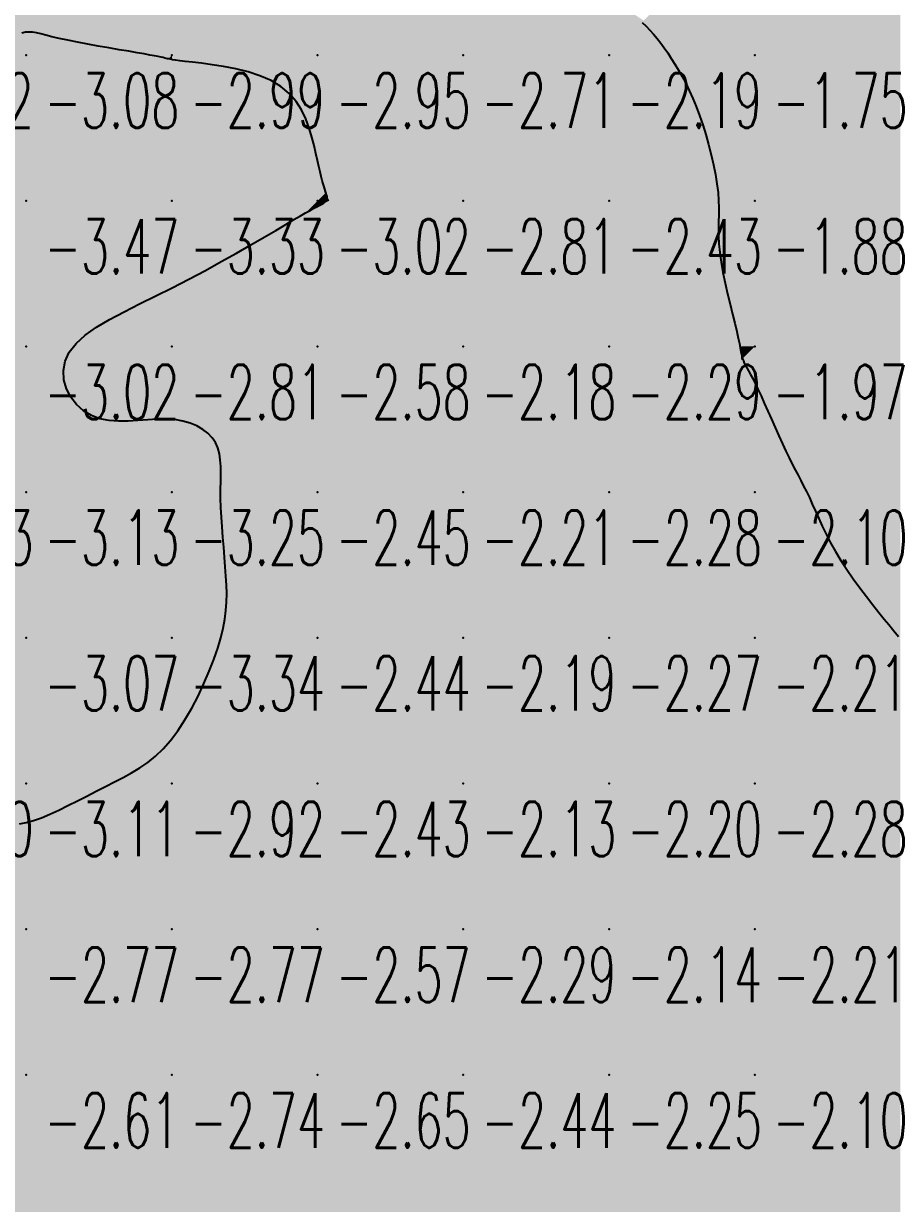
# Model space of a CAD drawing. Header units: millimetres. Extents: x 88261 to 90953, y 390274 to 392322.
# Drawn here: x 90260.1 to 90320, y 391308.4 to 391389.4 of the extents above; entities that cross this region are included whole.
import ezdxf
from ezdxf.enums import TextEntityAlignment as Align

# ---------------------------------------------------------------- set-up
doc = ezdxf.new("R2010")
doc.units = ezdxf.units.MM
doc.header["$LTSCALE"] = 25
for name, color, linetype in [('CN_03_00', 7, 'Continuous'), ('COTEAlt', 7, 'Continuous'), ('TN_COLORIAGE', 7, 'Continuous')]:
    doc.layers.add(name, color=color, linetype=linetype)
doc.styles.add('Simplex 1.0', font='Simplex.shx', dxfattribs={"width": 0.99, "height": 2.5})
doc.styles.get("Standard").update_dxf_attribs({"font": 'times.ttf'})

# ---------------------------------------------------------------- blocks, each defined once
blk = doc.blocks.new('COTE')
at = {"color": 0}
blk.add_point((0, 0), dxfattribs=at)
at = {"layer": 'COTEAlt'}
blk.add_attdef('ALT', text='', height=3.75, dxfattribs=at).set_placement((1.25, -1.25), align=Align.TOP_LEFT)

msp = doc.modelspace()

# ---------------------------------------------------------------- linework, layer by layer
at = {"layer": 'CN_03_00', "flags": 128}
for points, elevation in [([(90302.536, 391389.486), (90302.798, 391389.23), (90303.054, 391388.96), (90303.304, 391388.678), (90303.552, 391388.38), (90303.796, 391388.066), (90304.039, 391387.735), (90304.282, 391387.385), (90304.526, 391387.016), (90304.773, 391386.625), (90305.02, 391386.211), (90305.267, 391385.771), (90305.513, 391385.303), (90305.757, 391384.804), (90305.997, 391384.272), (90306.232, 391383.705), (90306.461, 391383.1), (90306.682, 391382.456), (90306.892, 391381.785), (90307.088, 391381.096), (90307.266, 391380.403), (90307.423, 391379.716), (90307.555, 391379.048), (90307.658, 391378.41), (90307.73, 391377.815), (90307.768, 391377.269), (90307.78, 391376.761), (90307.777, 391376.277), (90307.766, 391375.802), (90307.758, 391375.32), (90307.763, 391374.815), (90307.79, 391374.274), (90307.848, 391373.68), (90307.943, 391373.025), (90308.072, 391372.323), (90308.223, 391371.594), (90308.388, 391370.86), (90308.559, 391370.14), (90308.725, 391369.456), (90308.88, 391368.828), (90309.012, 391368.277), (90309.117, 391367.817), (90309.196, 391367.442), (90309.257, 391367.138), (90309.304, 391366.893), (90309.343, 391366.694), (90309.381, 391366.527), (90309.422, 391366.381), (90309.472, 391366.242), (90309.537, 391366.098), (90309.617, 391365.942), (90309.714, 391365.764), (90309.828, 391365.559), (90309.96, 391365.318), (90310.111, 391365.034), (90310.282, 391364.699), (90310.472, 391364.307), (90310.683, 391363.853), (90310.91, 391363.347), (90311.15, 391362.805), (90311.398, 391362.241), (90311.649, 391361.669), (90311.9, 391361.104), (90312.146, 391360.56), (90312.382, 391360.052), (90312.607, 391359.59), (90312.82, 391359.168), (90313.024, 391358.774), (90313.222, 391358.398), (90313.416, 391358.03), (90313.609, 391357.658), (90313.802, 391357.273), (90313.999, 391356.863), (90314.202, 391356.42), (90314.415, 391355.944), (90314.642, 391355.438), (90314.889, 391354.905), (90315.161, 391354.346), (90315.46, 391353.766), (90315.793, 391353.166), (90316.164, 391352.548), (90316.574, 391351.918), (90317.013, 391351.286), (90317.466, 391350.664), (90317.919, 391350.065), (90318.358, 391349.501), (90318.769, 391348.984), (90319.139, 391348.528), (90319.453, 391348.144), (90319.7, 391347.84), (90319.887, 391347.611), (90320.021, 391347.446), (90320.112, 391347.334)], -2), ([(90259.794, 391334.473), (90260.247, 391334.559), (90260.745, 391334.699), (90261.288, 391334.893), (90261.869, 391335.134), (90262.48, 391335.412), (90263.112, 391335.719), (90263.757, 391336.044), (90264.407, 391336.378), (90265.053, 391336.713), (90265.687, 391337.038), (90266.302, 391337.348), (90266.302, 391337.348), (90266.898, 391337.653), (90267.476, 391337.969), (90268.038, 391338.308), (90268.585, 391338.686), (90269.119, 391339.117), (90269.642, 391339.615), (90270.153, 391340.194), (90270.655, 391340.864), (90271.141, 391341.609), (90271.607, 391342.409), (90272.045, 391343.245), (90272.449, 391344.096), (90272.814, 391344.941), (90273.134, 391345.761), (90273.402, 391346.535), (90273.614, 391347.248), (90273.774, 391347.908), (90273.887, 391348.528), (90273.96, 391349.12), (90273.998, 391349.697), (90274.007, 391350.271), (90273.991, 391350.857), (90273.958, 391351.466), (90273.913, 391352.108), (90273.859, 391352.776), (90273.802, 391353.462), (90273.744, 391354.156), (90273.689, 391354.849), (90273.643, 391355.532), (90273.609, 391356.195), (90273.59, 391356.828), (90273.59, 391357.425), (90273.598, 391357.985), (90273.604, 391358.509), (90273.598, 391358.998), (90273.569, 391359.455), (90273.506, 391359.879), (90273.397, 391360.273), (90273.233, 391360.638), (90273.005, 391360.974), (90272.714, 391361.279), (90272.364, 391361.55), (90271.959, 391361.782), (90271.502, 391361.973), (90270.997, 391362.118), (90270.449, 391362.215), (90269.86, 391362.26), (90269.236, 391362.253), (90268.586, 391362.213), (90267.92, 391362.16), (90267.249, 391362.119), (90266.583, 391362.109), (90265.933, 391362.153), (90265.308, 391362.273), (90264.72, 391362.491), (90264.18, 391362.822), (90263.703, 391363.253), (90263.31, 391363.765), (90263.016, 391364.338), (90262.84, 391364.954), (90262.8, 391365.592), (90262.914, 391366.233), (90263.199, 391366.858), (90263.666, 391367.452), (90264.3, 391368.018), (90265.075, 391368.564), (90265.97, 391369.098), (90266.961, 391369.627), (90268.024, 391370.161), (90269.137, 391370.706), (90270.275, 391371.27), (90271.416, 391371.858), (90272.544, 391372.459), (90273.64, 391373.062), (90274.688, 391373.651), (90275.671, 391374.215), (90276.573, 391374.739), (90277.376, 391375.211), (90278.065, 391375.617), (90278.626, 391375.947), (90279.073, 391376.207), (90279.42, 391376.408), (90279.685, 391376.559), (90279.884, 391376.67), (90280.035, 391376.751), (90280.152, 391376.812), (90280.253, 391376.863), (90280.352, 391376.911), (90280.448, 391376.959), (90280.541, 391377.008), (90280.628, 391377.057), (90280.707, 391377.107), (90280.776, 391377.158), (90280.832, 391377.212), (90280.874, 391377.268), (90280.9, 391377.327), (90280.91, 391377.39), (90280.907, 391377.462), (90280.893, 391377.544), (90280.867, 391377.639), (90280.833, 391377.75), (90280.791, 391377.878), (90280.743, 391378.027), (90280.691, 391378.199), (90280.633, 391378.4), (90280.569, 391378.634), (90280.498, 391378.907), (90280.419, 391379.223), (90280.332, 391379.589), (90280.234, 391380.01), (90280.126, 391380.49), (90280.005, 391381.03), (90279.859, 391381.618), (90279.675, 391382.233), (90279.44, 391382.858), (90279.142, 391383.475), (90278.766, 391384.064), (90278.301, 391384.609), (90277.732, 391385.09), (90277.054, 391385.493), (90276.29, 391385.823), (90275.473, 391386.088), (90274.632, 391386.298), (90273.8, 391386.46), (90273.007, 391386.583), (90272.283, 391386.677), (90271.662, 391386.749), (90271.164, 391386.807), (90270.781, 391386.855), (90270.494, 391386.893), (90270.285, 391386.925), (90270.135, 391386.951), (90270.028, 391386.973), (90269.943, 391386.994), (90269.864, 391387.016), (90269.773, 391387.039), (90269.658, 391387.067), (90269.508, 391387.1), (90269.313, 391387.139), (90269.062, 391387.188), (90268.744, 391387.247), (90268.347, 391387.318), (90267.862, 391387.403), (90267.284, 391387.502), (90266.63, 391387.613), (90265.926, 391387.735), (90265.196, 391387.863), (90264.466, 391387.994), (90263.758, 391388.127), (90263.099, 391388.257), (90262.512, 391388.383), (90262.016, 391388.501), (90261.601, 391388.607), (90261.252, 391388.697), (90260.954, 391388.766), (90260.69, 391388.81), (90260.445, 391388.825), (90260.203, 391388.806), (90259.949, 391388.75)], -3)]:
    msp.add_lwpolyline(points, dxfattribs=dict(at, elevation=elevation))
at = {"layer": 'TN_COLORIAGE', "color": 111}
for points in [[(90257.223, 391387.239, -2.678), (90260.249, 391389.199, -2.678), (90250.249, 391387.239, -2.678), (90260.249, 391397.239, -2.678)], [(90250.249, 391397.239, -2.678), (90250.249, 391387.239, -2.678), (90260.249, 391397.239, -2.678)], [(90260.249, 391389.199, -2.439), (90261.475, 391388.465, -2.439), (90260.249, 391397.239, -2.439), (90270.249, 391397.239, -2.439)], [(90268.924, 391387.239, -2.439), (90261.475, 391388.465, -2.439), (90270.249, 391387.239, -2.439), (90270.249, 391397.239, -2.439)], [(90270.249, 391387.239, -2.51), (90280.249, 391387.239, -2.51), (90280.249, 391397.239, -2.51)], [(90270.249, 391397.239, -2.51), (90270.249, 391387.239, -2.51), (90280.249, 391397.239, -2.51)], [(90280.249, 391387.239, -2.209), (90290.249, 391387.239, -2.209), (90290.249, 391397.239, -2.209)], [(90280.249, 391397.239, -2.209), (90280.249, 391387.239, -2.209), (90290.249, 391397.239, -2.209)], [(90290.249, 391387.239, -2), (90297.452, 391394.443, -2), (90290.249, 391397.239, -2), (90294.553, 391397.239, -2)], [(90290.249, 391387.239, -2), (90297.452, 391394.443, -2), (90300.249, 391387.239, -2), (90300.249, 391391.252, -2)], [(90302.616, 391389.606, -2.186), (90300.249, 391391.252, -2.186), (90300.249, 391387.239, -2.186)], [(90302.616, 391389.606, -2.186), (90304.501, 391387.239, -2.186), (90300.249, 391387.239, -2.186)], [(90268.924, 391387.239, -2.988), (90270.002, 391386.993, -2.988), (90270.249, 391387.239, -2.988)], [(90270.249, 391386.884, -2.988), (90270.002, 391386.993, -2.988), (90270.249, 391387.239, -2.988)], [(90270.249, 391386.884, -2.952), (90278.973, 391385.964, -2.952), (90270.249, 391387.239, -2.952), (90280.249, 391387.239, -2.952)], [(90280.249, 391379.798, -2.952), (90278.973, 391385.964, -2.952), (90280.249, 391387.239, -2.952)], [(90280.249, 391379.798, -2.714), (90280.79, 391377.781, -2.714), (90280.249, 391387.239, -2.714), (90290.249, 391387.239, -2.714)], [(90281.051, 391377.239, -2.714), (90280.79, 391377.781, -2.714), (90290.249, 391377.239, -2.714), (90290.249, 391387.239, -2.714)], [(90290.249, 391387.239, -2.186), (90290.249, 391377.239, -2.186), (90300.249, 391387.239, -2.186)], [(90290.249, 391377.239, -2.186), (90300.249, 391377.239, -2.186), (90300.249, 391387.239, -2.186)], [(90300.249, 391377.239, -2), (90306.539, 391383.53, -2), (90300.249, 391387.239, -2), (90304.501, 391387.239, -2)], [(90306.539, 391383.53, -2.426), (90308.107, 391377.239, -2.426), (90300.249, 391377.239, -2.426)], [(90280.249, 391367.239, -2.813), (90290.249, 391367.239, -2.813), (90290.249, 391377.239, -2.813)], [(90281.051, 391377.239, -2.576), (90280.249, 391376.868, -2.576), (90290.249, 391377.239, -2.576), (90280.249, 391367.239, -2.576)], [(90290.249, 391377.239, -2.426), (90290.249, 391367.239, -2.426), (90300.249, 391377.239, -2.426)], [(90290.249, 391367.239, -2.426), (90300.249, 391367.239, -2.426), (90300.249, 391377.239, -2.426)], [(90300.249, 391377.239, -2), (90308.107, 391377.239, -2), (90300.249, 391367.239, -2), (90307.41, 391374.401, -2)], [(90279.472, 391376.463, -2.576), (90280.249, 391376.868, -2.576), (90270.249, 391367.239, -2.576), (90280.249, 391367.239, -2.576)], [(90279.472, 391376.463, -2.806), (90270.249, 391370.979, -2.806), (90270.249, 391367.239, -2.806)], [(90307.41, 391374.401, -2.293), (90309.338, 391367.239, -2.293), (90300.249, 391367.239, -2.293)], [(90261.181, 391367.239, -2.806), (90270.249, 391370.979, -2.806), (90270.249, 391367.239, -2.806)], [(90261.181, 391367.239, -2.806), (90264.223, 391361.213, -2.806), (90270.249, 391367.239, -2.806)], [(90264.223, 391361.213, -2.806), (90270.249, 391362.853, -2.806), (90270.249, 391367.239, -2.806)], [(90270.249, 391362.853, -2.576), (90273.943, 391360.934, -2.576), (90270.249, 391367.239, -2.576), (90280.249, 391367.239, -2.576)], [(90273.943, 391360.934, -2.454), (90273.378, 391357.239, -2.454), (90280.249, 391367.239, -2.454), (90280.249, 391357.239, -2.454)], [(90280.249, 391357.239, -2.183), (90290.249, 391357.239, -2.183), (90290.249, 391367.239, -2.183)], [(90280.249, 391367.239, -2.183), (90280.249, 391357.239, -2.183), (90290.249, 391367.239, -2.183)], [(90290.249, 391367.239, -2.293), (90290.249, 391357.239, -2.293), (90300.249, 391367.239, -2.293)], [(90290.249, 391357.239, -2.293), (90300.249, 391357.239, -2.293), (90300.249, 391367.239, -2.293)], [(90300.249, 391367.239, -2), (90309.338, 391367.239, -2), (90300.249, 391357.239, -2), (90309.311, 391366.302, -2)], [(90300.249, 391357.239, -2), (90309.311, 391366.302, -2), (90310.249, 391357.239, -2), (90310.249, 391365.006, -2)], [(90312.527, 391359.517, -2.102), (90310.249, 391365.006, -2.102), (90310.249, 391357.239, -2.102)], [(90312.527, 391359.517, -2.102), (90313.939, 391357.239, -2.102), (90310.249, 391357.239, -2.102)], [(90273.378, 391357.239, -2.454), (90274.089, 391351.079, -2.454), (90280.249, 391357.239, -2.454)], [(90274.089, 391351.079, -2.437), (90274.018, 391347.239, -2.437), (90280.249, 391357.239, -2.437), (90280.249, 391347.239, -2.437)], [(90280.249, 391347.239, -2.209), (90290.249, 391347.239, -2.209), (90290.249, 391357.239, -2.209)], [(90280.249, 391357.239, -2.209), (90280.249, 391347.239, -2.209), (90290.249, 391357.239, -2.209)], [(90290.249, 391357.239, -2.284), (90290.249, 391347.239, -2.284), (90300.249, 391357.239, -2.284)], [(90290.249, 391347.239, -2.284), (90300.249, 391347.239, -2.284), (90300.249, 391357.239, -2.284)], [(90300.249, 391357.239, -2.102), (90300.249, 391347.239, -2.102), (90310.249, 391357.239, -2.102)], [(90300.249, 391347.239, -2.102), (90310.249, 391347.239, -2.102), (90310.249, 391357.239, -2.102)], [(90310.249, 391347.239, -2), (90315.712, 391352.703, -2), (90310.249, 391357.239, -2), (90313.939, 391357.239, -2)], [(90315.712, 391352.703, -2.21), (90320.199, 391347.239, -2.21), (90310.249, 391347.239, -2.21)], [(90270.249, 391337.239, -2.437), (90280.249, 391337.239, -2.437), (90280.249, 391347.239, -2.437)], [(90270.249, 391339.171, -2.437), (90274.018, 391347.239, -2.437), (90270.249, 391337.239, -2.437), (90280.249, 391347.239, -2.437)], [(90280.249, 391337.239, -2.189), (90290.249, 391337.239, -2.189), (90290.249, 391347.239, -2.189)], [(90280.249, 391347.239, -2.189), (90280.249, 391337.239, -2.189), (90290.249, 391347.239, -2.189)], [(90290.249, 391347.239, -2.27), (90290.249, 391337.239, -2.27), (90300.249, 391347.239, -2.27)], [(90290.249, 391337.239, -2.27), (90300.249, 391337.239, -2.27), (90300.249, 391347.239, -2.27)], [(90300.249, 391347.239, -2.21), (90300.249, 391337.239, -2.21), (90310.249, 391347.239, -2.21)], [(90300.249, 391337.239, -2.21), (90310.249, 391337.239, -2.21), (90310.249, 391347.239, -2.21)], [(90310.249, 391337.239, -2), (90320.21, 391347.201, -2), (90310.249, 391347.239, -2), (90320.199, 391347.239, -2)], [(90310.249, 391337.239, -2), (90320.21, 391347.201, -2), (90320.249, 391337.239, -2), (90320.249, 391347.184, -2)], [(90265.906, 391337.239, -2.919), (90270.249, 391339.171, -2.919), (90270.249, 391337.239, -2.919)], [(90260.249, 391327.239, -2.919), (90270.249, 391327.239, -2.919), (90270.249, 391337.239, -2.919)], [(90265.906, 391337.239, -2.768), (90260.249, 391334.098, -2.768), (90270.249, 391337.239, -2.768), (90260.249, 391327.239, -2.768)], [(90270.249, 391327.239, -2.431), (90280.249, 391327.239, -2.431), (90280.249, 391337.239, -2.431)], [(90270.249, 391337.239, -2.431), (90270.249, 391327.239, -2.431), (90280.249, 391337.239, -2.431)], [(90280.249, 391327.239, -2.129), (90290.249, 391327.239, -2.129), (90290.249, 391337.239, -2.129)], [(90280.249, 391337.239, -2.129), (90280.249, 391327.239, -2.129), (90290.249, 391337.239, -2.129)], [(90290.249, 391337.239, -2.197), (90290.249, 391327.239, -2.197), (90300.249, 391337.239, -2.197)], [(90290.249, 391327.239, -2.197), (90300.249, 391327.239, -2.197), (90300.249, 391337.239, -2.197)], [(90300.249, 391337.239, -2.275), (90300.249, 391327.239, -2.275), (90310.249, 391337.239, -2.275)], [(90300.249, 391327.239, -2.275), (90310.249, 391327.239, -2.275), (90310.249, 391337.239, -2.275)], [(90310.249, 391337.239, -2.19), (90310.249, 391327.239, -2.19), (90320.249, 391337.239, -2.19)], [(90310.249, 391327.239, -2.19), (90320.249, 391327.239, -2.19), (90320.249, 391337.239, -2.19)], [(90260.249, 391334.098, -2.71), (90257.571, 391334.562, -2.71), (90260.249, 391327.239, -2.71), (90250.249, 391327.239, -2.71)], [(90250.249, 391317.239, -2.768), (90260.249, 391317.239, -2.768), (90260.249, 391327.239, -2.768)], [(90250.249, 391327.239, -2.768), (90250.249, 391317.239, -2.768), (90260.249, 391327.239, -2.768)], [(90260.249, 391317.239, -2.769), (90270.249, 391317.239, -2.769), (90270.249, 391327.239, -2.769)], [(90260.249, 391327.239, -2.769), (90260.249, 391317.239, -2.769), (90270.249, 391327.239, -2.769)], [(90270.249, 391317.239, -2.567), (90280.249, 391317.239, -2.567), (90280.249, 391327.239, -2.567)], [(90270.249, 391327.239, -2.567), (90270.249, 391317.239, -2.567), (90280.249, 391327.239, -2.567)], [(90280.249, 391317.239, -2.288), (90290.249, 391317.239, -2.288), (90290.249, 391327.239, -2.288)], [(90280.249, 391327.239, -2.288), (90280.249, 391317.239, -2.288), (90290.249, 391327.239, -2.288)], [(90290.249, 391327.239, -2.14), (90290.249, 391317.239, -2.14), (90300.249, 391327.239, -2.14)], [(90290.249, 391317.239, -2.14), (90300.249, 391317.239, -2.14), (90300.249, 391327.239, -2.14)], [(90300.249, 391327.239, -2.206), (90300.249, 391317.239, -2.206), (90310.249, 391327.239, -2.206)], [(90300.249, 391317.239, -2.206), (90310.249, 391317.239, -2.206), (90310.249, 391327.239, -2.206)], [(90310.249, 391327.239, -2.265), (90310.249, 391317.239, -2.265), (90320.249, 391327.239, -2.265)], [(90310.249, 391317.239, -2.265), (90320.249, 391317.239, -2.265), (90320.249, 391327.239, -2.265)], [(90250.249, 391307.239, -2.607), (90260.249, 391307.239, -2.607), (90260.249, 391317.239, -2.607)], [(90250.249, 391317.239, -2.607), (90250.249, 391307.239, -2.607), (90260.249, 391317.239, -2.607)], [(90260.249, 391307.239, -2.744), (90270.249, 391307.239, -2.744), (90270.249, 391317.239, -2.744)], [(90260.249, 391317.239, -2.744), (90260.249, 391307.239, -2.744), (90270.249, 391317.239, -2.744)], [(90270.249, 391307.239, -2.653), (90280.249, 391307.239, -2.653), (90280.249, 391317.239, -2.653)], [(90270.249, 391317.239, -2.653), (90270.249, 391307.239, -2.653), (90280.249, 391317.239, -2.653)], [(90280.249, 391307.239, -2.439), (90290.249, 391307.239, -2.439), (90290.249, 391317.239, -2.439)], [(90280.249, 391317.239, -2.439), (90280.249, 391307.239, -2.439), (90290.249, 391317.239, -2.439)], [(90290.249, 391317.239, -2.249), (90290.249, 391307.239, -2.249), (90300.249, 391317.239, -2.249)], [(90290.249, 391307.239, -2.249), (90300.249, 391307.239, -2.249), (90300.249, 391317.239, -2.249)], [(90300.249, 391317.239, -2.101), (90300.249, 391307.239, -2.101), (90310.249, 391317.239, -2.101)], [(90300.249, 391307.239, -2.101), (90310.249, 391307.239, -2.101), (90310.249, 391317.239, -2.101)], [(90310.249, 391317.239, -2.308), (90310.249, 391307.239, -2.308), (90320.249, 391317.239, -2.308)], [(90310.249, 391307.239, -2.308), (90320.249, 391307.239, -2.308), (90320.249, 391317.239, -2.308)]]:
    msp.add_solid(points, dxfattribs=at)
at = {"layer": 'TN_COLORIAGE', "color": 101}
for points in [[(90304.501, 391387.239, -1.401), (90302.616, 391389.606, -1.401), (90310.249, 391387.239, -1.401), (90310.249, 391397.239, -1.401)], [(90310.249, 391397.239, -1.332), (90310.249, 391387.239, -1.332), (90320.249, 391397.239, -1.332)], [(90310.249, 391387.239, -1.332), (90320.249, 391387.239, -1.332), (90320.249, 391397.239, -1.332)], [(90304.501, 391387.239, -1.749), (90306.539, 391383.53, -1.749), (90310.249, 391387.239, -1.749)], [(90308.107, 391377.239, -1.749), (90306.539, 391383.53, -1.749), (90310.249, 391377.239, -1.749), (90310.249, 391387.239, -1.749)], [(90310.249, 391387.239, -1.495), (90310.249, 391377.239, -1.495), (90320.249, 391387.239, -1.495)], [(90310.249, 391377.239, -1.495), (90320.249, 391377.239, -1.495), (90320.249, 391387.239, -1.495)], [(90307.41, 391374.401, -1.884), (90308.107, 391377.239, -1.884), (90310.249, 391377.239, -1.884)], [(90309.338, 391367.239, -1.884), (90307.41, 391374.401, -1.884), (90310.249, 391367.239, -1.884), (90310.249, 391377.239, -1.884)], [(90310.249, 391377.239, -1.585), (90310.249, 391367.239, -1.585), (90320.249, 391377.239, -1.585)], [(90310.249, 391367.239, -1.585), (90320.249, 391367.239, -1.585), (90320.249, 391377.239, -1.585)], [(90309.311, 391366.302, -1.971), (90309.338, 391367.239, -1.971), (90310.249, 391367.239, -1.971)], [(90310.249, 391365.006, -1.971), (90309.311, 391366.302, -1.971), (90310.249, 391367.239, -1.971)], [(90310.249, 391365.006, -1.654), (90312.527, 391359.517, -1.654), (90310.249, 391367.239, -1.654), (90320.249, 391367.239, -1.654)], [(90313.939, 391357.239, -1.654), (90312.527, 391359.517, -1.654), (90320.249, 391357.239, -1.654), (90320.249, 391367.239, -1.654)], [(90313.939, 391357.239, -1.826), (90315.712, 391352.703, -1.826), (90320.249, 391357.239, -1.826)], [(90320.199, 391347.239, -1.826), (90315.712, 391352.703, -1.826), (90320.249, 391347.239, -1.826), (90320.249, 391357.239, -1.826)]]:
    msp.add_solid(points, dxfattribs=at)
at = {"layer": 'TN_COLORIAGE', "color": 121}
for points in [[(90260.249, 391389.199, -3.078), (90257.223, 391387.239, -3.078), (90260.249, 391387.239, -3.078)], [(90261.475, 391388.465, -3.078), (90260.249, 391389.199, -3.078), (90260.249, 391387.239, -3.078)], [(90261.475, 391388.465, -3.078), (90268.924, 391387.239, -3.078), (90260.249, 391387.239, -3.078)], [(90260.249, 391377.239, -3), (90253.071, 391377.239, -3), (90260.249, 391387.239, -3), (90257.286, 391384.276, -3)], [(90257.286, 391384.276, -3.078), (90257.223, 391387.239, -3.078), (90260.249, 391387.239, -3.078)], [(90260.249, 391377.239, -3), (90270.002, 391386.993, -3), (90260.249, 391387.239, -3), (90268.924, 391387.239, -3)], [(90260.249, 391377.239, -3), (90270.002, 391386.993, -3), (90270.249, 391377.239, -3), (90270.249, 391386.884, -3)], [(90278.973, 391385.964, -3.325), (90270.249, 391386.884, -3.325), (90270.249, 391377.239, -3.325)], [(90270.249, 391377.239, -3), (90278.973, 391385.964, -3), (90280.249, 391377.239, -3), (90280.249, 391379.798, -3)], [(90280.79, 391377.781, -3.016), (90280.249, 391379.798, -3.016), (90280.249, 391377.239, -3.016)], [(90280.79, 391377.781, -3.016), (90281.051, 391377.239, -3.016), (90280.249, 391377.239, -3.016)], [(90253.164, 391370.155, -3.474), (90253.071, 391377.239, -3.474), (90260.249, 391377.239, -3.474)], [(90260.249, 391377.239, -3), (90253.164, 391370.155, -3), (90260.249, 391367.239, -3), (90259.319, 391367.239, -3)], [(90270.249, 391377.239, -3), (90270.249, 391370.979, -3), (90260.249, 391367.239, -3), (90261.181, 391367.239, -3)], [(90260.249, 391377.239, -3.325), (90260.249, 391367.239, -3.325), (90270.249, 391377.239, -3.325)], [(90270.249, 391377.239, -3), (90270.249, 391370.979, -3), (90280.249, 391377.239, -3), (90279.472, 391376.463, -3)], [(90280.249, 391376.868, -3.016), (90279.472, 391376.463, -3.016), (90280.249, 391377.239, -3.016)], [(90280.249, 391376.868, -3.016), (90281.051, 391377.239, -3.016), (90280.249, 391377.239, -3.016)], [(90260.249, 391357.239, -3), (90253.694, 391357.239, -3), (90260.249, 391367.239, -3), (90257.962, 391364.952, -3)], [(90259.319, 391367.239, -3.02), (90257.962, 391364.952, -3.02), (90260.249, 391367.239, -3.02)], [(90260.249, 391357.239, -3), (90264.223, 391361.213, -3), (90260.249, 391367.239, -3), (90261.181, 391367.239, -3)], [(90270.249, 391357.239, -3), (90270.249, 391362.853, -3), (90260.249, 391357.239, -3), (90264.223, 391361.213, -3)], [(90273.943, 391360.934, -3.249), (90270.249, 391362.853, -3.249), (90270.249, 391357.239, -3.249)], [(90273.378, 391357.239, -3.249), (90273.943, 391360.934, -3.249), (90270.249, 391357.239, -3.249)], [(90254.286, 391351.277, -3.128), (90253.694, 391357.239, -3.128), (90260.249, 391357.239, -3.128)], [(90260.249, 391357.239, -3), (90254.286, 391351.277, -3), (90260.249, 391347.239, -3), (90255.79, 391347.239, -3)], [(90260.249, 391347.239, -3.249), (90270.249, 391347.239, -3.249), (90270.249, 391357.239, -3.249)], [(90260.249, 391357.239, -3.249), (90260.249, 391347.239, -3.249), (90270.249, 391357.239, -3.249)], [(90270.249, 391347.239, -3), (90274.089, 391351.079, -3), (90270.249, 391357.239, -3), (90273.378, 391357.239, -3)], [(90274.018, 391347.239, -3.34), (90274.089, 391351.079, -3.34), (90270.249, 391347.239, -3.34)], [(90257.674, 391344.665, -3.07), (90255.79, 391347.239, -3.07), (90260.249, 391347.239, -3.07)], [(90260.249, 391337.239, -3), (90256.796, 391337.239, -3), (90260.249, 391347.239, -3), (90257.674, 391344.665, -3)], [(90270.249, 391347.239, -3), (90270.249, 391339.171, -3), (90260.249, 391337.239, -3), (90265.906, 391337.239, -3)], [(90260.249, 391347.239, -3.34), (90260.249, 391337.239, -3.34), (90270.249, 391347.239, -3.34)], [(90274.018, 391347.239, -3.34), (90270.249, 391339.171, -3.34), (90270.249, 391347.239, -3.34)], [(90257.571, 391334.562, -3.106), (90256.796, 391337.239, -3.106), (90260.249, 391337.239, -3.106)], [(90257.571, 391334.562, -3.106), (90260.249, 391334.098, -3.106), (90260.249, 391337.239, -3.106)], [(90260.249, 391334.098, -3.106), (90265.906, 391337.239, -3.106), (90260.249, 391337.239, -3.106)]]:
    msp.add_solid(points, dxfattribs=at)

# ---------------------------------------------------------------- block references
at = {"layer": 'COTEAlt'}
ref = msp.add_blockref('COTE', (90250.249, 391387.239), dxfattribs=at)
ref.add_attrib('ALT', '-2.82', dxfattribs={"height": 3.75, "style": 'Simplex 1.0', "width": 0.6}).set_placement((90251.499, 391385.989), align=Align.TOP_LEFT)
ref = msp.add_blockref('COTE', (90260.249, 391387.239), dxfattribs=at)
ref.add_attrib('ALT', '-3.08', dxfattribs={"height": 3.75, "style": 'Simplex 1.0', "width": 0.6}).set_placement((90261.499, 391385.989), align=Align.TOP_LEFT)
ref = msp.add_blockref('COTE', (90270.249, 391387.239), dxfattribs=at)
ref.add_attrib('ALT', '-2.99', dxfattribs={"height": 3.75, "style": 'Simplex 1.0', "width": 0.6}).set_placement((90271.499, 391385.989), align=Align.TOP_LEFT)
ref = msp.add_blockref('COTE', (90280.249, 391387.239), dxfattribs=at)
ref.add_attrib('ALT', '-2.95', dxfattribs={"height": 3.75, "style": 'Simplex 1.0', "width": 0.6}).set_placement((90281.499, 391385.989), align=Align.TOP_LEFT)
ref = msp.add_blockref('COTE', (90290.249, 391387.239), dxfattribs=at)
ref.add_attrib('ALT', '-2.71', dxfattribs={"height": 3.75, "style": 'Simplex 1.0', "width": 0.6}).set_placement((90291.499, 391385.989), align=Align.TOP_LEFT)
ref = msp.add_blockref('COTE', (90300.249, 391387.239), dxfattribs=at)
ref.add_attrib('ALT', '-2.19', dxfattribs={"height": 3.75, "style": 'Simplex 1.0', "width": 0.6}).set_placement((90301.499, 391385.989), align=Align.TOP_LEFT)
ref = msp.add_blockref('COTE', (90310.249, 391387.239), dxfattribs=at)
ref.add_attrib('ALT', '-1.75', dxfattribs={"height": 3.75, "style": 'Simplex 1.0', "width": 0.6}).set_placement((90311.499, 391385.989), align=Align.TOP_LEFT)
ref = msp.add_blockref('COTE', (90260.249, 391377.239), dxfattribs=at)
ref.add_attrib('ALT', '-3.47', dxfattribs={"height": 3.75, "style": 'Simplex 1.0', "width": 0.6}).set_placement((90261.499, 391375.989), align=Align.TOP_LEFT)
ref = msp.add_blockref('COTE', (90270.249, 391377.239), dxfattribs=at)
ref.add_attrib('ALT', '-3.33', dxfattribs={"height": 3.75, "style": 'Simplex 1.0', "width": 0.6}).set_placement((90271.499, 391375.989), align=Align.TOP_LEFT)
ref = msp.add_blockref('COTE', (90280.249, 391377.239), dxfattribs=at)
ref.add_attrib('ALT', '-3.02', dxfattribs={"height": 3.75, "style": 'Simplex 1.0', "width": 0.6}).set_placement((90281.499, 391375.989), align=Align.TOP_LEFT)
ref = msp.add_blockref('COTE', (90290.249, 391377.239), dxfattribs=at)
ref.add_attrib('ALT', '-2.81', dxfattribs={"height": 3.75, "style": 'Simplex 1.0', "width": 0.6}).set_placement((90291.499, 391375.989), align=Align.TOP_LEFT)
ref = msp.add_blockref('COTE', (90300.249, 391377.239), dxfattribs=at)
ref.add_attrib('ALT', '-2.43', dxfattribs={"height": 3.75, "style": 'Simplex 1.0', "width": 0.6}).set_placement((90301.499, 391375.989), align=Align.TOP_LEFT)
ref = msp.add_blockref('COTE', (90310.249, 391377.239), dxfattribs=at)
ref.add_attrib('ALT', '-1.88', dxfattribs={"height": 3.75, "style": 'Simplex 1.0', "width": 0.6}).set_placement((90311.499, 391375.989), align=Align.TOP_LEFT)
ref = msp.add_blockref('COTE', (90260.249, 391367.239), dxfattribs=at)
ref.add_attrib('ALT', '-3.02', dxfattribs={"height": 3.75, "style": 'Simplex 1.0', "width": 0.6}).set_placement((90261.499, 391365.989), align=Align.TOP_LEFT)
ref = msp.add_blockref('COTE', (90270.249, 391367.239), dxfattribs=at)
ref.add_attrib('ALT', '-2.81', dxfattribs={"height": 3.75, "style": 'Simplex 1.0', "width": 0.6}).set_placement((90271.499, 391365.989), align=Align.TOP_LEFT)
ref = msp.add_blockref('COTE', (90280.249, 391367.239), dxfattribs=at)
ref.add_attrib('ALT', '-2.58', dxfattribs={"height": 3.75, "style": 'Simplex 1.0', "width": 0.6}).set_placement((90281.499, 391365.989), align=Align.TOP_LEFT)
ref = msp.add_blockref('COTE', (90290.249, 391367.239), dxfattribs=at)
ref.add_attrib('ALT', '-2.18', dxfattribs={"height": 3.75, "style": 'Simplex 1.0', "width": 0.6}).set_placement((90291.499, 391365.989), align=Align.TOP_LEFT)
ref = msp.add_blockref('COTE', (90300.249, 391367.239), dxfattribs=at)
ref.add_attrib('ALT', '-2.29', dxfattribs={"height": 3.75, "style": 'Simplex 1.0', "width": 0.6}).set_placement((90301.499, 391365.989), align=Align.TOP_LEFT)
ref = msp.add_blockref('COTE', (90310.249, 391367.239), dxfattribs=at)
ref.add_attrib('ALT', '-1.97', dxfattribs={"height": 3.75, "style": 'Simplex 1.0', "width": 0.6}).set_placement((90311.499, 391365.989), align=Align.TOP_LEFT)
ref = msp.add_blockref('COTE', (90250.249, 391357.239), dxfattribs=at)
ref.add_attrib('ALT', '-2.93', dxfattribs={"height": 3.75, "style": 'Simplex 1.0', "width": 0.6}).set_placement((90251.499, 391355.989), align=Align.TOP_LEFT)
ref = msp.add_blockref('COTE', (90260.249, 391357.239), dxfattribs=at)
ref.add_attrib('ALT', '-3.13', dxfattribs={"height": 3.75, "style": 'Simplex 1.0', "width": 0.6}).set_placement((90261.499, 391355.989), align=Align.TOP_LEFT)
ref = msp.add_blockref('COTE', (90270.249, 391357.239), dxfattribs=at)
ref.add_attrib('ALT', '-3.25', dxfattribs={"height": 3.75, "style": 'Simplex 1.0', "width": 0.6}).set_placement((90271.499, 391355.989), align=Align.TOP_LEFT)
ref = msp.add_blockref('COTE', (90280.249, 391357.239), dxfattribs=at)
ref.add_attrib('ALT', '-2.45', dxfattribs={"height": 3.75, "style": 'Simplex 1.0', "width": 0.6}).set_placement((90281.499, 391355.989), align=Align.TOP_LEFT)
ref = msp.add_blockref('COTE', (90290.249, 391357.239), dxfattribs=at)
ref.add_attrib('ALT', '-2.21', dxfattribs={"height": 3.75, "style": 'Simplex 1.0', "width": 0.6}).set_placement((90291.499, 391355.989), align=Align.TOP_LEFT)
ref = msp.add_blockref('COTE', (90300.249, 391357.239), dxfattribs=at)
ref.add_attrib('ALT', '-2.28', dxfattribs={"height": 3.75, "style": 'Simplex 1.0', "width": 0.6}).set_placement((90301.499, 391355.989), align=Align.TOP_LEFT)
ref = msp.add_blockref('COTE', (90310.249, 391357.239), dxfattribs=at)
ref.add_attrib('ALT', '-2.10', dxfattribs={"height": 3.75, "style": 'Simplex 1.0', "width": 0.6}).set_placement((90311.499, 391355.989), align=Align.TOP_LEFT)
ref = msp.add_blockref('COTE', (90260.249, 391347.239), dxfattribs=at)
ref.add_attrib('ALT', '-3.07', dxfattribs={"height": 3.75, "style": 'Simplex 1.0', "width": 0.6}).set_placement((90261.499, 391345.989), align=Align.TOP_LEFT)
ref = msp.add_blockref('COTE', (90270.249, 391347.239), dxfattribs=at)
ref.add_attrib('ALT', '-3.34', dxfattribs={"height": 3.75, "style": 'Simplex 1.0', "width": 0.6}).set_placement((90271.499, 391345.989), align=Align.TOP_LEFT)
ref = msp.add_blockref('COTE', (90280.249, 391347.239), dxfattribs=at)
ref.add_attrib('ALT', '-2.44', dxfattribs={"height": 3.75, "style": 'Simplex 1.0', "width": 0.6}).set_placement((90281.499, 391345.989), align=Align.TOP_LEFT)
ref = msp.add_blockref('COTE', (90290.249, 391347.239), dxfattribs=at)
ref.add_attrib('ALT', '-2.19', dxfattribs={"height": 3.75, "style": 'Simplex 1.0', "width": 0.6}).set_placement((90291.499, 391345.989), align=Align.TOP_LEFT)
ref = msp.add_blockref('COTE', (90300.249, 391347.239), dxfattribs=at)
ref.add_attrib('ALT', '-2.27', dxfattribs={"height": 3.75, "style": 'Simplex 1.0', "width": 0.6}).set_placement((90301.499, 391345.989), align=Align.TOP_LEFT)
ref = msp.add_blockref('COTE', (90310.249, 391347.239), dxfattribs=at)
ref.add_attrib('ALT', '-2.21', dxfattribs={"height": 3.75, "style": 'Simplex 1.0', "width": 0.6}).set_placement((90311.499, 391345.989), align=Align.TOP_LEFT)
ref = msp.add_blockref('COTE', (90250.249, 391337.239), dxfattribs=at)
ref.add_attrib('ALT', '-2.80', dxfattribs={"height": 3.75, "style": 'Simplex 1.0', "width": 0.6}).set_placement((90251.499, 391335.989), align=Align.TOP_LEFT)
ref = msp.add_blockref('COTE', (90260.249, 391337.239), dxfattribs=at)
ref.add_attrib('ALT', '-3.11', dxfattribs={"height": 3.75, "style": 'Simplex 1.0', "width": 0.6}).set_placement((90261.499, 391335.989), align=Align.TOP_LEFT)
ref = msp.add_blockref('COTE', (90270.249, 391337.239), dxfattribs=at)
ref.add_attrib('ALT', '-2.92', dxfattribs={"height": 3.75, "style": 'Simplex 1.0', "width": 0.6}).set_placement((90271.499, 391335.989), align=Align.TOP_LEFT)
ref = msp.add_blockref('COTE', (90280.249, 391337.239), dxfattribs=at)
ref.add_attrib('ALT', '-2.43', dxfattribs={"height": 3.75, "style": 'Simplex 1.0', "width": 0.6}).set_placement((90281.499, 391335.989), align=Align.TOP_LEFT)
ref = msp.add_blockref('COTE', (90290.249, 391337.239), dxfattribs=at)
ref.add_attrib('ALT', '-2.13', dxfattribs={"height": 3.75, "style": 'Simplex 1.0', "width": 0.6}).set_placement((90291.499, 391335.989), align=Align.TOP_LEFT)
ref = msp.add_blockref('COTE', (90300.249, 391337.239), dxfattribs=at)
ref.add_attrib('ALT', '-2.20', dxfattribs={"height": 3.75, "style": 'Simplex 1.0', "width": 0.6}).set_placement((90301.499, 391335.989), align=Align.TOP_LEFT)
ref = msp.add_blockref('COTE', (90310.249, 391337.239), dxfattribs=at)
ref.add_attrib('ALT', '-2.28', dxfattribs={"height": 3.75, "style": 'Simplex 1.0', "width": 0.6}).set_placement((90311.499, 391335.989), align=Align.TOP_LEFT)
ref = msp.add_blockref('COTE', (90260.249, 391327.239), dxfattribs=at)
ref.add_attrib('ALT', '-2.77', dxfattribs={"height": 3.75, "style": 'Simplex 1.0', "width": 0.6}).set_placement((90261.499, 391325.989), align=Align.TOP_LEFT)
ref = msp.add_blockref('COTE', (90270.249, 391327.239), dxfattribs=at)
ref.add_attrib('ALT', '-2.77', dxfattribs={"height": 3.75, "style": 'Simplex 1.0', "width": 0.6}).set_placement((90271.499, 391325.989), align=Align.TOP_LEFT)
ref = msp.add_blockref('COTE', (90280.249, 391327.239), dxfattribs=at)
ref.add_attrib('ALT', '-2.57', dxfattribs={"height": 3.75, "style": 'Simplex 1.0', "width": 0.6}).set_placement((90281.499, 391325.989), align=Align.TOP_LEFT)
ref = msp.add_blockref('COTE', (90290.249, 391327.239), dxfattribs=at)
ref.add_attrib('ALT', '-2.29', dxfattribs={"height": 3.75, "style": 'Simplex 1.0', "width": 0.6}).set_placement((90291.499, 391325.989), align=Align.TOP_LEFT)
ref = msp.add_blockref('COTE', (90300.249, 391327.239), dxfattribs=at)
ref.add_attrib('ALT', '-2.14', dxfattribs={"height": 3.75, "style": 'Simplex 1.0', "width": 0.6}).set_placement((90301.499, 391325.989), align=Align.TOP_LEFT)
ref = msp.add_blockref('COTE', (90310.249, 391327.239), dxfattribs=at)
ref.add_attrib('ALT', '-2.21', dxfattribs={"height": 3.75, "style": 'Simplex 1.0', "width": 0.6}).set_placement((90311.499, 391325.989), align=Align.TOP_LEFT)
ref = msp.add_blockref('COTE', (90260.249, 391317.239), dxfattribs=at)
ref.add_attrib('ALT', '-2.61', dxfattribs={"height": 3.75, "style": 'Simplex 1.0', "width": 0.6}).set_placement((90261.499, 391315.989), align=Align.TOP_LEFT)
ref = msp.add_blockref('COTE', (90270.249, 391317.239), dxfattribs=at)
ref.add_attrib('ALT', '-2.74', dxfattribs={"height": 3.75, "style": 'Simplex 1.0', "width": 0.6}).set_placement((90271.499, 391315.989), align=Align.TOP_LEFT)
ref = msp.add_blockref('COTE', (90280.249, 391317.239), dxfattribs=at)
ref.add_attrib('ALT', '-2.65', dxfattribs={"height": 3.75, "style": 'Simplex 1.0', "width": 0.6}).set_placement((90281.499, 391315.989), align=Align.TOP_LEFT)
ref = msp.add_blockref('COTE', (90290.249, 391317.239), dxfattribs=at)
ref.add_attrib('ALT', '-2.44', dxfattribs={"height": 3.75, "style": 'Simplex 1.0', "width": 0.6}).set_placement((90291.499, 391315.989), align=Align.TOP_LEFT)
ref = msp.add_blockref('COTE', (90300.249, 391317.239), dxfattribs=at)
ref.add_attrib('ALT', '-2.25', dxfattribs={"height": 3.75, "style": 'Simplex 1.0', "width": 0.6}).set_placement((90301.499, 391315.989), align=Align.TOP_LEFT)
ref = msp.add_blockref('COTE', (90310.249, 391317.239), dxfattribs=at)
ref.add_attrib('ALT', '-2.10', dxfattribs={"height": 3.75, "style": 'Simplex 1.0', "width": 0.6}).set_placement((90311.499, 391315.989), align=Align.TOP_LEFT)

doc.saveas('drawing.dxf')
